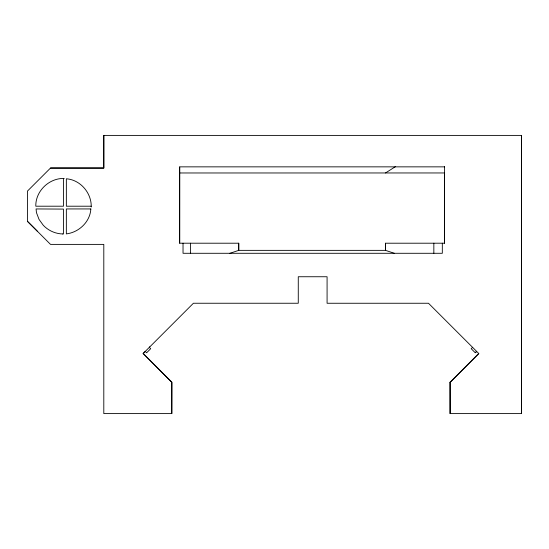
<?xml version="1.0" encoding="UTF-8"?>
<svg xmlns="http://www.w3.org/2000/svg" width="549" height="549" viewBox="0 0 549 549"><rect width="100%" height="100%" fill="white"/><g stroke="black" fill="none" stroke-linecap="round" stroke-linejoin="round"><path stroke-width="0.82" d="M521.55 413.603L521.55 135.397L103.802 135.397L103.802 168.042L50.508 168.042L27.457 191.086L27.457 221.336L50.508 244.387L103.802 244.387L103.802 413.603L171.796 413.596L171.878 382.214L143.165 353.501L171.796 382.289L171.796 413.603M229.88 253.309L238.74 250.358L238.74 243.214L179.674 243.207L179.701 166.999M444.573 166.395L444.573 243.207L385.515 243.214L385.508 250.358L394.367 253.309M444.573 190.654L444.58 172.956L179.708 172.976M149.767 346.893L149.321 347.332L150.694 348.704L146.617 352.781L145.252 351.408L143.09 353.577L193.406 303.247L298.272 303.247L298.272 276.744L327.08 276.744L327.08 303.261L428.495 303.254L478.81 353.577L450.105 382.289L450.098 413.603L521.55 413.596L521.55 135.397M475.914 352.142L476.649 351.408L475.276 352.781L471.207 348.704L472.572 347.332M450.105 382.289L478.749 353.515M385.515 172.962L395.603 166.546M64.233 178.459C49.163 177.924 35.459 191.086 35.795 206.211L63.471 206.204L63.471 178.528M62.71 233.97L63.471 233.949L63.471 209.087L36.076 208.943L36.46 212.662L39.048 219.428L43.302 225.303A27.766 27.766 0 0 0 62.71 233.963M444.573 166.855L179.674 166.855L179.674 243.207M50.508 168.035L103.802 168.042L103.802 135.397M91.148 206.211L66.354 206.211L66.354 178.789C80.422 179.784 91.642 193.028 91.23 206.98M450.036 382.228L450.098 413.596M27.45 221.336L37.195 231.074M444.553 172.956L444.573 243.207M442.322 243.2L442.322 253.288L183.03 253.288L183.03 243.207M433.84 243.207L433.84 253.288M385.508 243.207L385.508 250.358L238.74 250.358L238.74 243.207M190.414 243.207L190.414 253.288M90.839 208.936C90.16 221.81 78.905 232.405 66.347 233.888L66.347 208.936L90.839 208.943"/></g></svg>
